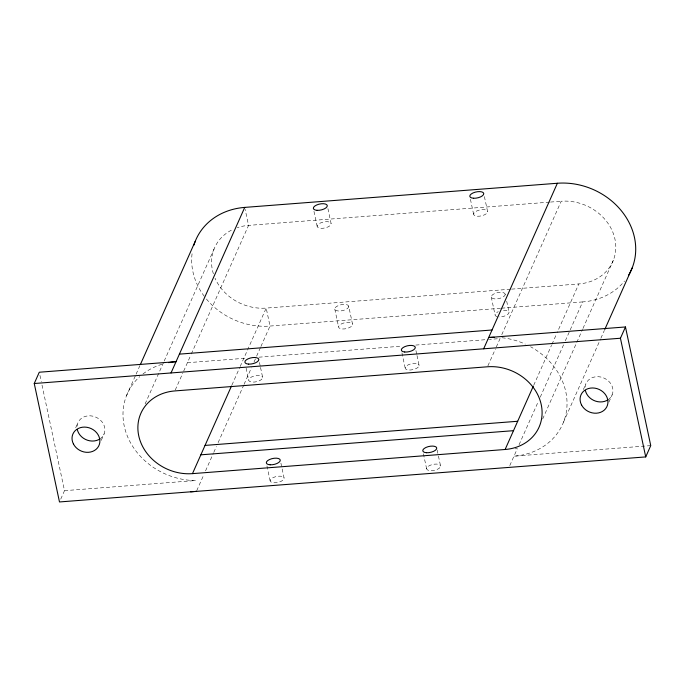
<?xml version="1.0" encoding="UTF-8"?>
<svg xmlns="http://www.w3.org/2000/svg" width="685" height="685" viewBox="0 0 685 685"><rect width="100%" height="100%" fill="white"/><g stroke="black" fill="none" stroke-linecap="round" stroke-linejoin="round"><path stroke-width="0.51" stroke-dasharray="3.42 2.57" d="M75.692 427.748L77.79 423.047M60.742 499.125L64.51 490.665L41.485 382.615M101.226 440.387L104.163 433.802M126.528 395.639L135.664 375.14M136.092 374.164L140.005 365.37M145.117 403.902L163.758 362.022M164.194 361.055L214.054 249.057M175.274 389.988L182.818 373.06M183.657 371.176L190.892 354.916M191.329 353.948L248.569 225.382L245.161 209.396M231.932 385.03L239.733 367.494M240.17 366.526L266.191 308.087L510.53 289.216M196.732 490.674L203.847 474.679M205.551 470.86L213.343 453.367M213.771 452.391L216.366 446.56M218.104 442.673L243.629 385.338M244.057 384.371L251.412 367.854M254.007 362.022L256.173 357.159M256.61 356.191L260.497 347.441M260.934 346.473L270.018 326.06L266.191 308.087A46.803 40.364 24 0 1 215.022 278.204M487.908 365.85L495.452 348.913M496.291 347.038L500.059 338.57L489.39 339.392M501.788 334.674L561.203 201.236A46.803 40.364 24 0 1 614.95 239.116A46.803 40.364 24 0 1 578.825 283.941L557.145 332.645M533.726 385.235L551.502 345.3M551.939 344.332L556.708 333.612M509.786 465.594L517.321 448.658L515.188 448.821M519.05 444.771L538.521 401.042M540.251 397.154L563.618 344.683M565.348 340.796L582.652 301.922A67.147 57.917 24 0 0 624.549 281.021M542.666 418.997L582.558 329.399M582.986 328.432L613.34 260.257M563.49 422.208L600.445 339.221M600.873 338.236L604.358 330.427M583.329 389.577L585.846 383.925M608.862 402.215L612.219 394.688M549.464 202.143L248.569 225.382A46.803 40.364 24 0 0 237.233 227.685M550.534 202.058L561.203 201.236M511.601 289.13L578.825 283.941M500.495 308.267L270.018 326.06A67.147 57.917 24 0 1 206.022 298.549M501.557 308.181L582.652 301.922M187.425 362.707L246.112 358.178M258.913 357.193L401.889 346.148M415.761 345.077L488.319 339.477M64.51 490.665L195.67 480.536A67.147 57.917 24 0 1 130.193 442.133A67.147 57.917 24 0 1 139.791 376.604M650.75 445.618L513.973 456.184A67.147 57.917 24 0 0 566.452 411.205A67.147 57.917 24 0 0 530.558 346.747M484.398 196.569L487.592 211.545A7.124 3.057 -12 0 1 477.419 216.229A7.124 3.057 -12 0 1 476.811 210.954A7.124 3.057 -12 0 1 487.592 211.545M505.213 294.25A7.124 3.057 -12 0 1 495.041 298.934A7.124 3.057 -12 0 1 494.433 293.659A7.124 3.057 -12 0 1 505.213 294.25L505.641 296.254M506.703 301.246L509.041 312.232M470.432 199.292L473.618 214.277M491.239 296.982L495.075 314.954M437.167 450.045L438.229 455.037M438.443 456.039L440.575 466.023A7.124 3.057 -12 0 1 430.403 470.706A7.124 3.057 -12 0 1 429.786 465.432A7.124 3.057 -12 0 1 440.575 466.023M415.932 350.557L416.788 354.547M417.002 355.549L419.126 365.542A7.124 3.057 -12 0 1 408.56 369.994A7.124 3.057 -12 0 1 408.722 364.583A7.124 3.057 -12 0 1 419.126 365.542M401.949 352.886L405.143 367.871M423.407 453.77L426.601 468.746M327.927 208.651L331.12 223.635A7.124 3.057 -12 0 1 320.948 228.31A7.124 3.057 -12 0 1 320.34 223.036A7.124 3.057 -12 0 1 331.12 223.635M348.742 306.341A7.124 3.057 -12 0 1 338.57 311.016A7.124 3.057 -12 0 1 337.962 305.741A7.124 3.057 -12 0 1 348.742 306.341L352.569 324.313A7.124 3.057 -12 0 1 342.406 328.997A7.124 3.057 -12 0 1 341.789 323.722A7.124 3.057 -12 0 1 352.569 324.313M313.961 211.374L317.146 226.358M334.777 309.063L338.604 327.036M259.452 362.442L260.309 366.432M260.523 367.434L262.646 377.426A7.124 3.057 -12 0 1 252.474 382.102A7.124 3.057 -12 0 1 251.866 376.827A7.124 3.057 -12 0 1 262.646 377.426M280.901 463.103L284.095 478.087A7.124 3.057 -12 0 1 273.983 482.788A7.124 3.057 -12 0 1 273.264 477.539A7.124 3.057 -12 0 1 284.095 478.087M246.12 368.162L248.681 380.149M266.945 465.877L270.13 480.861M39.935 375.346L41.271 381.579M501.985 337.739A67.147 57.917 24 0 1 525.318 344.135M142.977 373.95A67.147 57.917 24 0 1 163.278 363.898M204.284 296.322A67.147 57.917 24 0 1 192.297 252.123M213.377 273.794A46.803 40.364 24 0 1 232.874 229.449M503.526 310.305A7.124 3.057 -12 0 1 508.647 313.499A7.124 3.057 -12 0 1 498.877 316.915M497.37 316.71A7.124 3.057 -12 0 1 498.26 311.641M585.127 387.068A14.239 12.287 24 0 1 604.821 378.462A14.239 12.287 24 0 1 608.854 399.184M77.071 426.19A14.239 12.287 24 0 1 96.765 417.585A14.239 12.287 24 0 1 100.798 438.306"/><path stroke-width="1.03" d="M196.261 491.385L59.484 501.951L34.25 383.514L39.276 372.229L176.054 361.663A67.147 57.917 24 0 0 168.656 362.639M140.442 364.394L195.216 241.377M171.027 372.948L244.733 207.401L557.367 183.255A67.147 57.917 24 0 1 622.425 212.102A67.147 57.917 24 0 1 628.607 275.19M192.476 473.635L505.119 449.488A46.803 40.364 24 0 0 541.244 404.672A46.803 40.364 24 0 0 487.497 366.783L174.855 390.929A46.803 40.364 24 0 0 138.73 435.754A46.803 40.364 24 0 0 192.476 473.635L231.496 386.006M483.661 348.811L557.367 183.255M505.119 449.488L533.29 386.212M604.787 329.451L632.178 267.946M190.644 491.821L645.724 456.912L620.439 338.244L625.465 326.959L488.688 337.517A67.147 57.917 24 0 1 494.356 337.311M645.724 456.912L650.75 445.618L625.465 326.959M179.401 354.136L492.035 329.999M34.25 383.514L620.439 338.244M205.046 445.413L517.68 421.275M200.859 454.823L513.493 430.677M193.881 245.196A67.147 57.917 24 0 1 244.733 207.401M608.186 399.68A14.239 12.287 24 0 1 585.35 390.364M100.13 438.794A14.239 12.287 24 0 1 77.294 429.486M73.432 443.991A14.239 12.287 24 0 0 97.518 447.87A14.239 12.287 24 0 0 86.901 427.286A14.239 12.287 24 0 0 73.432 443.991M581.488 404.869A14.239 12.287 24 0 0 605.574 408.748A14.239 12.287 24 0 0 594.957 388.164A14.239 12.287 24 0 0 581.488 404.869M426.567 452.725A7.124 3.057 -12 0 0 436.739 448.05A7.124 3.057 -12 0 0 425.959 447.451A7.124 3.057 -12 0 0 426.567 452.725M270.147 464.807A7.124 3.057 -12 0 0 280.268 460.106A7.124 3.057 -12 0 0 269.436 459.558A7.124 3.057 -12 0 0 270.147 464.807M248.646 364.12A7.124 3.057 -12 0 0 258.819 359.445A7.124 3.057 -12 0 0 248.03 358.854A7.124 3.057 -12 0 0 248.646 364.12M404.724 352.013A7.124 3.057 -12 0 0 415.298 347.56A7.124 3.057 -12 0 0 404.886 346.601A7.124 3.057 -12 0 0 404.724 352.013M317.121 210.329A7.124 3.057 -12 0 0 327.293 205.654A7.124 3.057 -12 0 0 316.504 205.063A7.124 3.057 -12 0 0 317.121 210.329M473.592 198.248A7.124 3.057 -12 0 0 483.764 193.572A7.124 3.057 -12 0 0 472.975 192.973A7.124 3.057 -12 0 0 473.592 198.248"/></g></svg>
